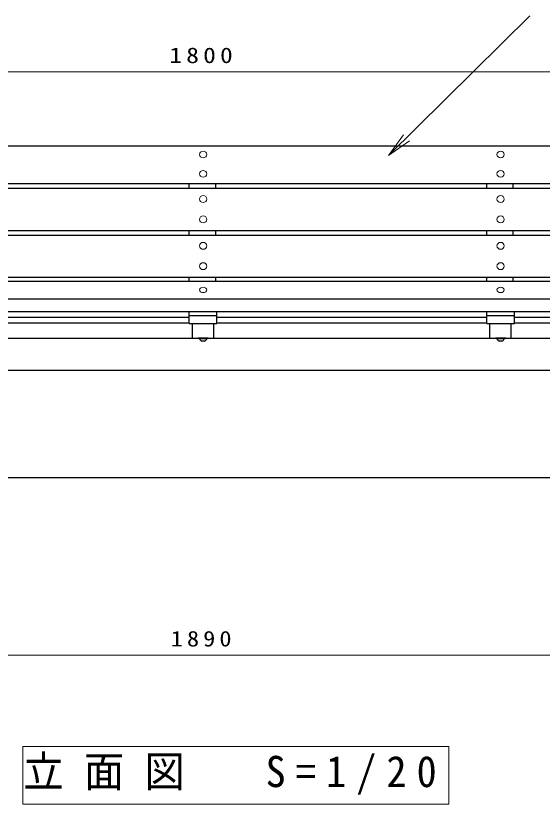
# Model space of a CAD drawing. Units: millimetres on the paper, scale 1:20. Extents: x -365 to 0, y 0 to 257.
# Drawn here: x -253 to -191, y 65 to 157.7 of the extents above; entities that cross this region are included whole.
import ezdxf

# ---------------------------------------------------------------- set-up
doc = ezdxf.new("R2010")
doc.units = ezdxf.units.MM
doc.layers.add('1_20', color=7, linetype='Continuous', lineweight=25)
doc.styles.add('ＭＳ ゴシック', font='')
doc.styles.get('ＭＳ ゴシック').set_extended_font_data('MS Gothic')

# ---------------------------------------------------------------- blocks, each defined once
blk = doc.blocks.new('open_arrow')
at = {"color": 0, "linetype": 'Continuous', "lineweight": -2}
blk.add_lwpolyline([(7.5, 1.25), (0, 0), (7.5, -1.25)], dxfattribs=at)

msp = doc.modelspace()

# ---------------------------------------------------------------- linework, layer by layer
at = {"layer": '1_20', "lineweight": 13}
for p, q in [((-209.105, 141.249), (-192.454, 157.696)), ((-275.907, 151.102), (-185.907, 151.102)), ((-183.657, 82.5), (-278.157, 82.5)), ((-252.133, 71.786), (-252.133, 64.98)), ((-201.993, 71.786), (-252.133, 71.786)), ((-201.993, 64.98), (-201.993, 71.786)), ((-252.133, 64.98), (-201.993, 64.98))]:
    msp.add_line(p, q, dxfattribs=at)
at = {"layer": '1_20'}
for p, q in [((-275.657, 142.389), (-186.157, 142.389)), ((-275.757, 137.953), (-186.057, 137.953)), ((-275.757, 137.412), (-186.057, 137.412)), ((-232.532, 137.412), (-232.532, 137.953)), ((-229.432, 137.412), (-229.432, 137.953)), ((-197.532, 137.412), (-197.532, 137.953)), ((-194.432, 137.412), (-194.432, 137.953)), ((-275.757, 132.454), (-186.057, 132.454)), ((-275.757, 131.913), (-186.057, 131.913)), ((-232.532, 131.913), (-232.532, 132.454)), ((-229.432, 131.913), (-229.432, 132.454)), ((-197.532, 131.913), (-197.532, 132.454)), ((-194.432, 131.913), (-194.432, 132.454)), ((-275.757, 126.955), (-186.057, 126.955)), ((-275.757, 126.485), (-186.057, 126.485)), ((-232.532, 126.485), (-232.532, 126.955)), ((-229.432, 126.485), (-229.432, 126.955)), ((-197.532, 126.485), (-197.532, 126.955)), ((-194.432, 126.485), (-194.432, 126.955)), ((-275.757, 124.415), (-186.057, 124.415)), ((-275.757, 122.915), (-186.057, 122.915)), ((-232.532, 121.508), (-232.532, 122.915)), ((-232.532, 122.465), (-229.282, 122.465)), ((-229.282, 121.508), (-229.282, 122.915)), ((-197.532, 121.508), (-197.532, 122.915)), ((-197.532, 122.465), (-194.282, 122.465)), ((-194.282, 121.508), (-194.282, 122.915)), ((-264.282, 122.272), (-232.532, 122.272)), ((-264.282, 121.571), (-232.532, 121.571)), ((-232.532, 121.508), (-229.282, 121.508)), ((-232.157, 119.79), (-232.157, 121.508)), ((-229.657, 119.79), (-229.657, 121.508)), ((-229.282, 122.272), (-197.532, 122.272)), ((-229.282, 121.571), (-197.532, 121.571)), ((-197.532, 121.508), (-194.282, 121.508)), ((-197.157, 119.79), (-197.157, 121.508)), ((-194.657, 119.79), (-194.657, 121.508)), ((-194.282, 122.272), (-186.057, 122.272)), ((-194.282, 121.571), (-186.057, 121.571)), ((-276.407, 119.79), (-185.407, 119.79)), ((-230.307, 119.79), (-231.507, 119.79)), ((-231.407, 119.79), (-231.407, 119.707)), ((-230.407, 119.707), (-231.407, 119.707)), ((-230.407, 119.79), (-230.407, 119.707)), ((-195.307, 119.79), (-196.507, 119.79)), ((-196.407, 119.79), (-196.407, 119.707)), ((-195.407, 119.707), (-196.407, 119.707)), ((-195.407, 119.79), (-195.407, 119.707)), ((-230.748, 119.432), (-231.066, 119.432)), ((-195.748, 119.432), (-196.066, 119.432)), ((-276.407, 116.04), (-185.407, 116.04)), ((-274.407, 103.415), (-175.907, 103.415))]:
    msp.add_line(p, q, dxfattribs=at)
for centre, start, end in [((-230.876, 119.898), 202.32069, 247.89415), ((-230.938, 119.898), 292.10585, 337.67931), ((-195.876, 119.898), 202.32069, 247.89415), ((-195.938, 119.898), 292.10585, 337.67931)]:
    msp.add_arc(centre, 0.503, start, end, dxfattribs=at)
at = {"layer": '1_20', "lineweight": 13}
for centre, ratio in [((-230.907, 141.393), 0.913548), ((-195.907, 141.393), 0.913548), ((-230.907, 139.109), 0.913548), ((-195.907, 139.109), 0.913548), ((-230.907, 136.141), 0.956306), ((-195.907, 136.141), 0.956306), ((-230.907, 133.75), 0.956306), ((-195.907, 133.75), 0.956306), ((-230.907, 130.642), 0.956306), ((-195.907, 130.642), 0.956306), ((-230.907, 128.251), 0.956306), ((-195.907, 128.251), 0.956306), ((-230.907, 125.457), 0.73136), ((-195.907, 125.457), 0.73136)]:
    msp.add_ellipse(centre, major_axis=(0.425, 0), ratio=ratio, dxfattribs=at)

# ---------------------------------------------------------------- block references
at = {"layer": '1_20', "lineweight": 13, "xscale": 0.4, "yscale": 0.4, "rotation": 44.6}
msp.add_blockref('open_arrow', (-209.105, 141.249), dxfattribs=at)

# ---------------------------------------------------------------- texts
at = {"layer": '1_20', "style": 'ＭＳ ゴシック'}
for s, insert, char_height, attachment_point in [('\\T1.33;\\W1.2;1800', (-230.907, 152.102), 1.833, 8), ('\\T1.33;\\W1.15;1890', (-230.907, 83.5), 1.833, 8), ('\\T1.5;\\W0.95;立面図\u3000S=1/20', (-252.064, 68.383), 3.666, 4)]:
    msp.add_mtext(s, dxfattribs=dict(at, insert=insert, char_height=char_height, attachment_point=attachment_point))

doc.saveas('drawing.dxf')
